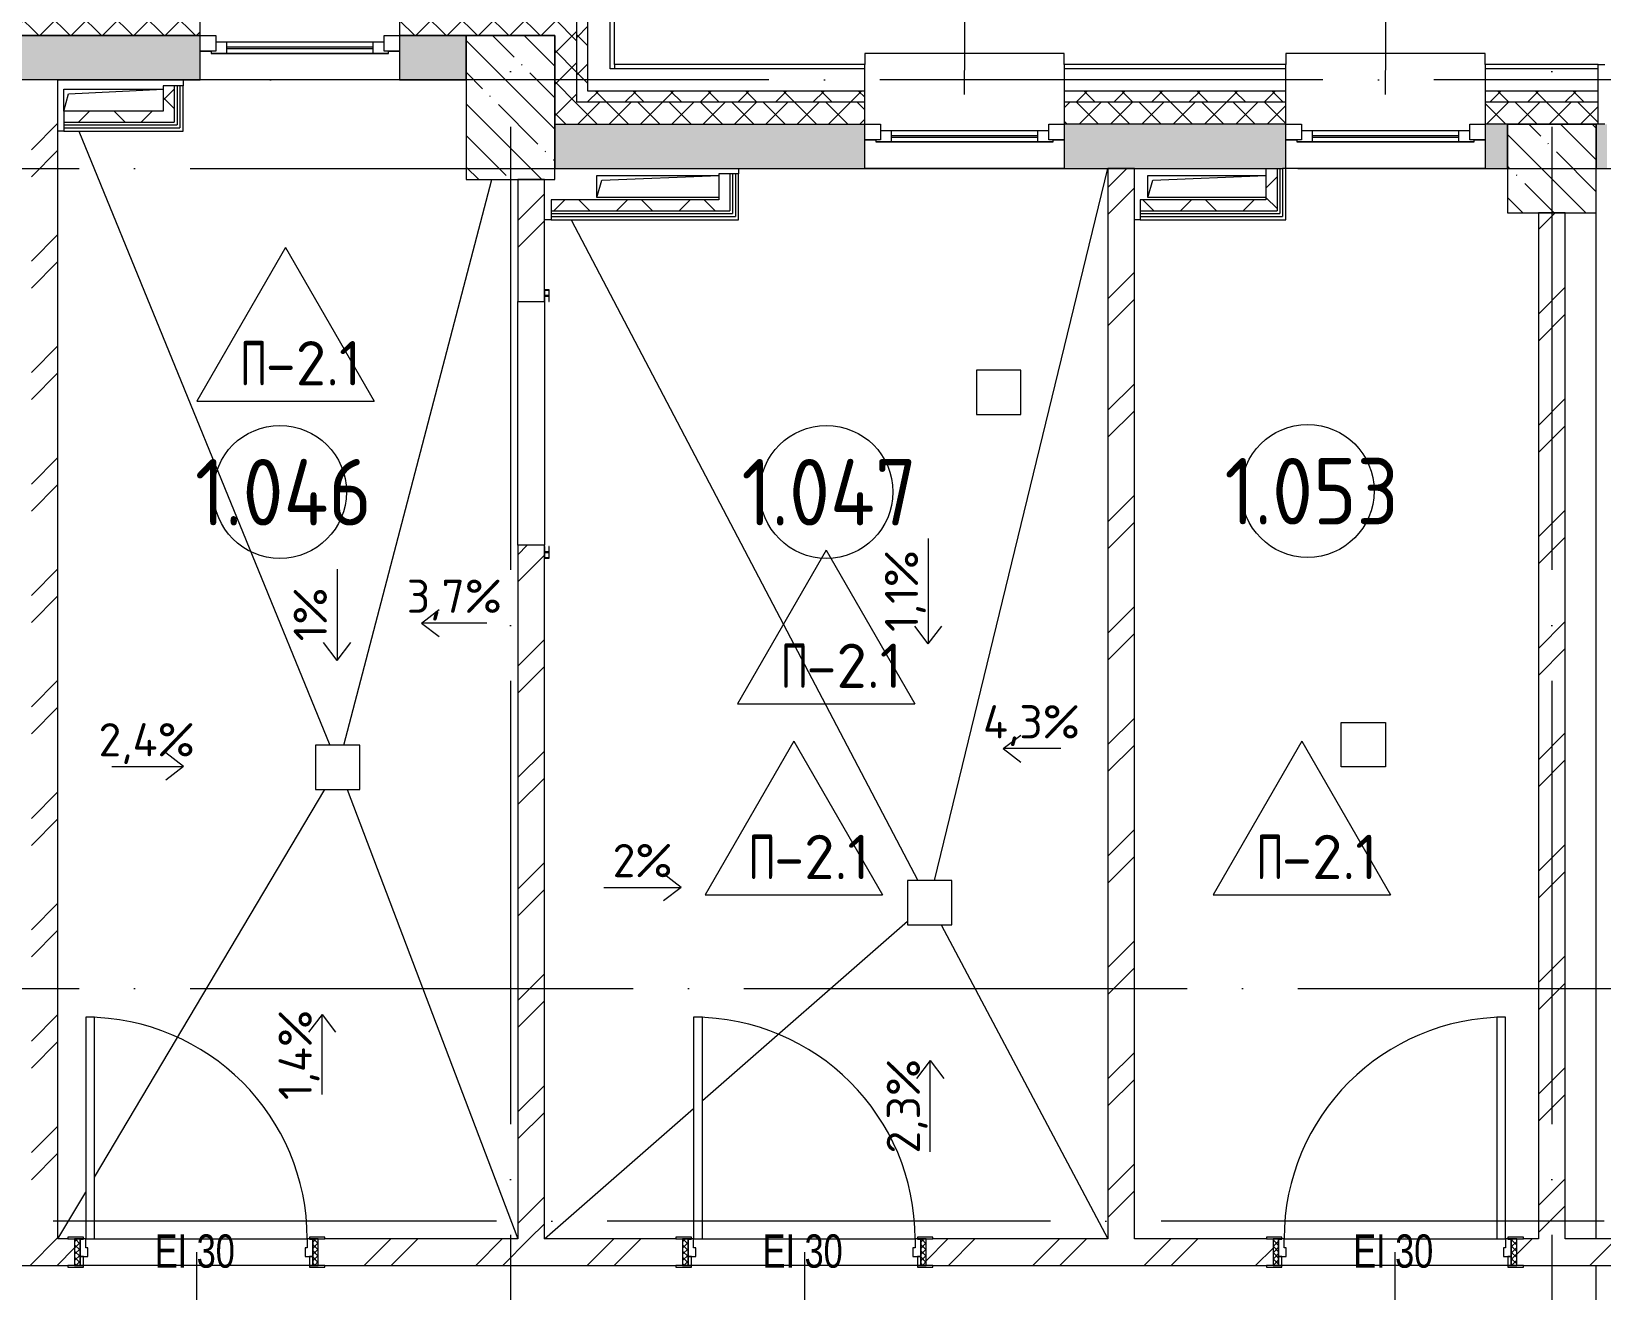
# Model space of a CAD drawing. Header units: millimetres. Extents: x -68946 to 690821, y -552984 to 293768.
# Drawn here: x 119026 to 126113, y 53312 to 58994 of the extents above; entities that cross this region are included whole.
import ezdxf

# ---------------------------------------------------------------- set-up
doc = ezdxf.new("R2010")
doc.units = ezdxf.units.MM
doc.linetypes.add('ADSK_Линия сетки', pattern=[2500, 2000, -250, 0, -250])
doc.linetypes.add('ADSK_Невидимые', pattern=[500, 300, -200])
for name, color, linetype, lineweight in [('A-AREA-____-IDEN', 250, 'Continuous', 9), ('A-DETL-____-HDLN', 250, 'ADSK_Невидимые', 9), ('A-DETL-GENF-OTLN', 250, 'Continuous', 5), ('A-DOOR-____-IDEN', 250, 'Continuous', 9), ('A-DOOR-____-MCUT', 250, 'Continuous', 5), ('A-DOOR-____-OTLN', 250, 'Continuous', 5), ('A-DOOR-FRAM-MCUT', 250, 'Continuous', 5), ('A-DOOR-FRAM-OTLN', 250, 'Continuous', 5), ('A-FLOR-____-IDEN', 250, 'Continuous', 9), ('A-FLOR-____-OTLN', 250, 'Continuous', 9), ('A-GENM-____-MCUT', 250, 'Continuous', 25), ('A-GENM-____-OTLN', 250, 'Continuous', 9), ('A-GLAZ-____-IDEN', 250, 'Continuous', 9), ('A-GLAZ-____-MCUT', 250, 'Continuous', 9), ('A-GLAZ-____-OTLN', 250, 'Continuous', 5), ('A-WALL-____-MCUT', 250, 'Continuous', 13), ('A-WALL-____-OTLN', 250, 'Continuous', 9), ('A-WALL-____-PATT', 250, 'Continuous', 13), ('A-WALL-FNSH-MCUT', 250, 'Continuous', 13), ('G-____-____-DIMS', 250, 'Continuous', 9), ('I-WALL-____-OTLN', 250, 'Continuous', 9), ('S-COLS-____-MCUT', 250, 'Continuous', 25), ('S-COLS-____-OTLN', 250, 'Continuous', 9), ('S-GRID-____-OTLN', 250, 'Continuous', 9)]:
    doc.layers.add(name, color=color, linetype=linetype, lineweight=lineweight)
doc.styles.add('Arial Narrow', font='ARIALN.TTF', dxfattribs={"width": 0.9, "height": 150})
doc.styles.add('ISOCPEUR_1', font='isocpeur.ttf', dxfattribs={"width": 0.9, "height": 250})
doc.styles.add('ISOCPEUR_2', font='isocpeur.ttf', dxfattribs={"height": 160})
doc.styles.add('ISOCPEUR_3', font='isocpeur.ttf', dxfattribs={"height": 250})
pattern_1 = [(45, (12287.9, -0.0006), (-251.4472, 251.4472), []), (45, (12287.9, 381), (-251.4472, 251.4472), [])]
pattern_2 = [(135, (1751.41, 124.685), (-14.14214, -14.14214), []), (225, (1751.41, 124.685), (14.14214, -14.14214), [])]
pattern_3 = [(45, (-371.384, 124.685), (-14.1421, 14.1421), []), (135, (-371.384, 124.685), (-14.1421, -14.1421), [])]
pattern_4 = [(50, (12287.9, -0.0006), (364.3679, -31.8783), [38.1, -419.1]), (355, (12287.9, -0.0006), (-70.4859, 382.1133), [30.48, -335.28]), (100.451, (12318.28, -2.66), (293.885, 350.2334), [32.38, -356.18]), (46.184, (12287.9, 101.6), (542.1585, -84.0858), [57.15, -628.65]), (96.636, (12333.1, 94.6), (474.805, 494.8554), [48.57, -534.27]), (351.184, (12287.9, 101.6), (474.8102, 494.85), [45.72, -502.92]), (21, (12338.7, 76.2), (303.2285, -204.53046), [38.1, -419.1]), (326, (12338.7, 76.2), (123.6039, 368.376), [30.48, -335.28]), (71.451, (12364, 59.16), (426.8341, 163.8427), [32.38, -356.18]), (37.5, (12287.91, -0.0006), (6.17665, 169.11015), [16.764, -314.452, 16.764, -323.596, -336.55]), (37.5, (12287.91, -0.0006), (6.17665, 169.11015), [-671.576, 16.764, -319.786]), (7.5, (12287.91, -0.0006), (133.63888, 200.3615), [16.764, -177.292, 16.764, -306.832, -128.27]), (7.5, (12287.91, -0.0006), (133.63888, 200.3615), [-517.652, 16.764, -111.506]), (327.5, (12174.63, -0.0006), (271.18182, -11.45836), [16.764, -110.236, 16.764, -379.476, -525.78]), (327.5, (12174.63, -0.0006), (271.18182, -11.45836), [-523.24, 16.764, -509.016]), (317.5, (12123.83, -0.0006), (296.2585, 50.85285), [16.764, -148.336, 16.764, -246.38, -373.38]), (317.5, (12123.83, -0.0006), (296.2585, 50.85285), [-428.244, 16.764, -356.616])]
pattern_5 = [(135, (12287.91, -0.0006), (-84.85281, -84.85281), []), (225, (12287.91, -0.0006), (84.85281, -84.85281), [])]
pattern_6 = [(45, (12287.91, -0.0006), (-70.71068, 70.71068), []), (135, (12287.91, -0.0006), (-70.71068, -70.71068), [])]
pattern_7 = [(135, (12287.91, -0.0006), (-142.5612, -142.5612), []), (135, (12430.48, -0.0006), (-142.5612, -142.5612), [252.016, -50.403, 3.353, -47.05])]
pattern_8 = [(45, (12287.91, -0.0006), (-141.42136, 141.42136), []), (135, (12287.91, -0.0006), (-141.42136, -141.42136), [])]

# ---------------------------------------------------------------- blocks, each defined once
blk = doc.blocks.new('Дверь_СКБ_1Ст_Внутренняя - Д-21п_1100x2100h_Пищеблок_Производственная часть-41873808-АР1_Маркировочный план 1 этажа С2и3')
at = {"layer": 'A-DOOR-____-OTLN'}
h = blk.add_hatch(dxfattribs=at)
h.set_pattern_fill('FP_12', color=256, style=0, pattern_type=2)
h.set_pattern_definition(pattern_2)
h.paths.add_polyline_path([(562.5, -60), (562.5, 60), (537.5, 60), (537.5, -60)])
at = {"layer": 'A-DOOR-FRAM-OTLN'}
h = blk.add_hatch(dxfattribs=at)
h.set_pattern_fill('FP_13', color=256, style=0, pattern_type=2)
h.set_pattern_definition(pattern_3)
h.paths.add_polyline_path([(-512.5, -60), (-512.5, 60), (-537.5, 60), (-537.5, -60)])
at = {"layer": 'A-DOOR-____-MCUT'}
for p, q in [((-487.5, 1060), (-487.5, 60)), ((-447.5, 1060), (-487.5, 1060)), ((-447.5, 60), (-447.5, 1060)), ((-487.5, 60), (-447.5, 60))]:
    blk.add_line(p, q, dxfattribs=at)
at = {"layer": 'A-DOOR-____-OTLN'}
blk.add_arc((-487.5, 60), 1000, 360, 90, dxfattribs=at)
at = {"layer": 'A-DOOR-FRAM-MCUT'}
for p, q in [((-497.5, 68), (-567.5, 68)), ((-567.5, 68), (-567.5, 60)), ((-567.5, 60), (-497.5, 60)), ((-512.5, 60), (-537.5, 60)), ((-537.5, 60), (-537.5, -60)), ((-487.5, 60), (-512.5, 60)), ((-512.5, 60), (-512.5, -20)), ((-512.5, -60), (-512.5, 60)), ((-497.5, 60), (-512.5, 60)), ((-512.5, 60), (-512.5, 59)), ((-512.5, 59), (-497.5, 59)), ((-497.5, 60), (-497.5, 68)), ((-497.5, 59), (-497.5, 60)), ((-487.5, 20), (-487.5, 60)), ((-477.5, 20), (-487.5, 20)), ((-477.5, -20), (-477.5, 20)), ((512.5, 20), (502.5, 20)), ((502.5, 20), (502.5, -20)), ((512.5, 60), (512.5, 20)), ((537.5, 60), (512.5, 60)), ((592.5, 68), (522.5, 68)), ((522.5, 68), (522.5, 60)), ((537.5, 60), (522.5, 60)), ((522.5, 60), (522.5, 59)), ((522.5, 60), (592.5, 60)), ((522.5, 59), (537.5, 59)), ((537.5, -20), (537.5, 60)), ((562.5, 60), (537.5, 60)), ((537.5, 60), (537.5, -60)), ((537.5, 59), (537.5, 60)), ((562.5, -60), (562.5, 60)), ((592.5, 60), (592.5, 68)), ((-497.5, -60), (-567.5, -60)), ((-567.5, -60), (-567.5, -68)), ((-567.5, -68), (-497.5, -68)), ((-537.5, -60), (-512.5, -60)), ((-512.5, -20), (-477.5, -20)), ((-497.5, -20), (-512.5, -20)), ((-512.5, -20), (-512.5, -60)), ((-512.5, -60), (-497.5, -60)), ((-497.5, -60), (-497.5, -20)), ((-497.5, -68), (-497.5, -60)), ((502.5, -20), (537.5, -20)), ((537.5, -20), (522.5, -20)), ((522.5, -20), (522.5, -60)), ((522.5, -60), (537.5, -60)), ((592.5, -60), (522.5, -60)), ((522.5, -60), (522.5, -68)), ((522.5, -68), (592.5, -68)), ((537.5, -60), (537.5, -20)), ((537.5, -60), (562.5, -60)), ((592.5, -68), (592.5, -60))]:
    blk.add_line(p, q, dxfattribs=at)
blk = doc.blocks.new('Дверь_СКБ_1Ст_Внутренняя - Д-21л_1100x2100h_Пищеблок_Производственная часть-41855164-АР1_Маркировочный план 1 этажа С2и3')
at = {"layer": 'A-DOOR-____-OTLN'}
h = blk.add_hatch(dxfattribs=at)
h.set_pattern_fill('FP_12', color=256, style=0, pattern_type=2)
h.set_pattern_definition(pattern_2)
h.paths.add_polyline_path([(562.5, -60), (562.5, 60), (537.5, 60), (537.5, -60)])
at = {"layer": 'A-DOOR-FRAM-OTLN'}
h = blk.add_hatch(dxfattribs=at)
h.set_pattern_fill('FP_13', color=256, style=0, pattern_type=2)
h.set_pattern_definition(pattern_3)
h.paths.add_polyline_path([(-512.5, -60), (-512.5, 60), (-537.5, 60), (-537.5, -60)])
at = {"layer": 'A-DOOR-____-MCUT'}
for p, q in [((512.5, 1060), (472.5, 1060)), ((472.5, 1060), (472.5, 60)), ((512.5, 60), (512.5, 1060)), ((472.5, 60), (512.5, 60))]:
    blk.add_line(p, q, dxfattribs=at)
at = {"layer": 'A-DOOR-____-OTLN'}
blk.add_arc((512.5, 60), 1000, 90, 180, dxfattribs=at)
at = {"layer": 'A-DOOR-FRAM-MCUT'}
for p, q in [((-497.5, 68), (-567.5, 68)), ((-567.5, 68), (-567.5, 60)), ((-567.5, 60), (-497.5, 60)), ((-512.5, 60), (-537.5, 60)), ((-537.5, 60), (-537.5, -60)), ((-487.5, 60), (-512.5, 60)), ((-512.5, 60), (-512.5, -20)), ((-512.5, -60), (-512.5, 60)), ((-497.5, 60), (-512.5, 60)), ((-512.5, 60), (-512.5, 59)), ((-512.5, 59), (-497.5, 59)), ((-497.5, 60), (-497.5, 68)), ((-497.5, 59), (-497.5, 60)), ((-487.5, 20), (-487.5, 60)), ((-477.5, 20), (-487.5, 20)), ((-477.5, -20), (-477.5, 20)), ((512.5, 20), (502.5, 20)), ((502.5, 20), (502.5, -20)), ((512.5, 60), (512.5, 20)), ((537.5, 60), (512.5, 60)), ((592.5, 68), (522.5, 68)), ((522.5, 68), (522.5, 60)), ((537.5, 60), (522.5, 60)), ((522.5, 60), (522.5, 59)), ((522.5, 60), (592.5, 60)), ((522.5, 59), (537.5, 59)), ((537.5, -20), (537.5, 60)), ((562.5, 60), (537.5, 60)), ((537.5, 60), (537.5, -60)), ((537.5, 59), (537.5, 60)), ((562.5, -60), (562.5, 60)), ((592.5, 60), (592.5, 68)), ((-497.5, -60), (-567.5, -60)), ((-567.5, -60), (-567.5, -68)), ((-567.5, -68), (-497.5, -68)), ((-537.5, -60), (-512.5, -60)), ((-512.5, -20), (-477.5, -20)), ((-497.5, -20), (-512.5, -20)), ((-512.5, -20), (-512.5, -60)), ((-512.5, -60), (-497.5, -60)), ((-497.5, -60), (-497.5, -20)), ((-497.5, -68), (-497.5, -60)), ((502.5, -20), (537.5, -20)), ((537.5, -20), (522.5, -20)), ((522.5, -20), (522.5, -60)), ((522.5, -60), (537.5, -60)), ((592.5, -60), (522.5, -60)), ((522.5, -60), (522.5, -68)), ((522.5, -68), (592.5, -68)), ((537.5, -60), (537.5, -20)), ((537.5, -60), (562.5, -60)), ((592.5, -68), (592.5, -60))]:
    blk.add_line(p, q, dxfattribs=at)
blk = doc.blocks.new('Окно_СКБ_1Ст1 - 120_Окно_СКБ_1Ст_900_ОК6Л-29019250-АР1_Маркировочный план 1 этажа С2и3')
at = {"layer": 'A-GLAZ-____-MCUT'}
for p, q in [((-450, -195), (-450, -125)), ((-450, -125), (-380, -125)), ((-380, -125), (-380, -195)), ((380, -195), (380, -125)), ((380, -125), (450, -125)), ((450, -125), (450, -195)), ((-380, -195), (-450, -195)), ((-380, -195), (-400, -195)), ((-400, -195), (-400, -205)), ((-400, -205), (400, -205)), ((400, -205), (-400, -205)), ((380, -155), (-380, -155)), ((-380, -155), (-380, -195)), ((-330, -205), (-330, -155)), ((330, -205), (330, -155)), ((380, -195), (380, -155)), ((450, -195), (380, -195)), ((400, -195), (380, -195)), ((400, -205), (400, -195))]:
    blk.add_line(p, q, dxfattribs=at)
at = {"layer": 'A-GLAZ-____-MCUT', "lineweight": 5}
for p, q in [((-330, -175), (330, -175)), ((330, -185), (-330, -185))]:
    blk.add_line(p, q, dxfattribs=at)
at = {"layer": 'A-GLAZ-____-OTLN'}
for p, q in [((-450, -195), (-400, -195)), ((400, -195), (450, -195))]:
    blk.add_line(p, q, dxfattribs=at)
blk = doc.blocks.new('WNW_Отлив1 - Отлив_металлический 2-28596055-АР1_Маркировочный план 1 этажа С2и3')
at = {"layer": 'A-GLAZ-____-OTLN'}
for p, q in [((450, 320), (-450, 320)), ((-450, 320), (-450, 270)), ((450, 270), (450, 320))]:
    blk.add_line(p, q, dxfattribs=at)
blk = doc.blocks.new('Окно_СКБ_1Ст1 - 120_Окно_СКБ_1Ст_900_ОК6Л-29019242-АР1_Маркировочный план 1 этажа С2и3')
at = {"layer": 'A-GLAZ-____-MCUT'}
for p, q in [((-450, -195), (-450, -125)), ((-450, -125), (-380, -125)), ((-380, -125), (-380, -195)), ((380, -195), (380, -125)), ((380, -125), (450, -125)), ((450, -125), (450, -195)), ((-380, -195), (-450, -195)), ((-380, -195), (-400, -195)), ((-400, -195), (-400, -205)), ((-400, -205), (400, -205)), ((400, -205), (-400, -205)), ((380, -155), (-380, -155)), ((-380, -155), (-380, -195)), ((-330, -205), (-330, -155)), ((330, -205), (330, -155)), ((380, -195), (380, -155)), ((450, -195), (380, -195)), ((400, -195), (380, -195)), ((400, -205), (400, -195))]:
    blk.add_line(p, q, dxfattribs=at)
at = {"layer": 'A-GLAZ-____-MCUT', "lineweight": 5}
for p, q in [((-330, -175), (330, -175)), ((330, -185), (-330, -185))]:
    blk.add_line(p, q, dxfattribs=at)
at = {"layer": 'A-GLAZ-____-OTLN'}
for p, q in [((-450, -195), (-400, -195)), ((400, -195), (450, -195))]:
    blk.add_line(p, q, dxfattribs=at)
blk = doc.blocks.new('_Wn_-As_OpeningMEP_floor__Rectangular - _Wn_-As_OpeningMEP_floor__Rectangular-35348418-АР1_Маркировочный план 1 этажа С2и3')
at = {"layer": 'A-DETL-GENF-OTLN', "lineweight": 5}
for p, q in [((-224.1, 0.7), (-203, 78.7)), ((-203, 78.7), (224.3, 100))]:
    blk.add_line(p, q, dxfattribs=at)
blk = doc.blocks.new('_Wn_-As_OpeningMEP_floor__Rectangular - _Wn_-As_OpeningMEP_floor__Rectangular-35348594-АР1_Маркировочный план 1 этажа С2и3')
at = {"layer": 'A-DETL-GENF-OTLN', "lineweight": 5}
for p, q in [((-275, 0), (-253.1, 78.1)), ((-253.1, 78.1), (275, 100))]:
    blk.add_line(p, q, dxfattribs=at)
blk = doc.blocks.new('_Wn_-As_OpeningMEP_floor__Rectangular - _Wn_-As_OpeningMEP_floor__Rectangular-V92-АР1_Маркировочный план 1 этажа С2и3')
at = {"layer": 'A-DETL-GENF-OTLN', "lineweight": 5}
for p, q in [((-275, 0), (-253.1, 78.1)), ((-253.1, 78.1), (257.5, 99.3))]:
    blk.add_line(p, q, dxfattribs=at)
blk = doc.blocks.new('ALT_Roller_Shutter_9mm - AER44m_S _Security_-43211332-АР1_Маркировочный план 1 этажа С2и3')
at = {"layer": 'A-GENM-____-MCUT', "lineweight": 5}
for p, q in [((-427.5, 82), (-480.5, 82)), ((-480.5, 82), (-480.5, 60)), ((-478.5, 62), (-478.5, 80)), ((-478.5, 80), (-454.5, 80)), ((-454.5, 80), (-454.5, 62)), ((-452.5, 62), (-452.5, 80)), ((-452.5, 80), (-427.5, 80)), ((-427.5, 80), (-427.5, 82)), ((730.5, 82), (677.5, 82)), ((677.5, 82), (677.5, 80)), ((677.5, 80), (702.5, 80)), ((702.5, 80), (702.5, 62)), ((704.5, 62), (704.5, 80)), ((704.5, 80), (728.5, 80)), ((728.5, 80), (728.5, 62)), ((730.5, 60), (730.5, 82)), ((-480.5, 60), (-427.5, 60)), ((-454.5, 62), (-478.5, 62)), ((-427.5, 62), (-452.5, 62)), ((-427.5, 60), (-427.5, 62)), ((702.5, 62), (677.5, 62)), ((677.5, 62), (677.5, 60)), ((677.5, 60), (730.5, 60)), ((728.5, 62), (704.5, 62))]:
    blk.add_line(p, q, dxfattribs=at)
blk = doc.blocks.new('AAR_СКБ_Марка_Помещения_мал - Номер-28977439-АР1_Маркировочный план 1 этажа С2и3')
at = {"layer": 'A-AREA-____-IDEN'}
blk.add_circle((-0.028, 0), 3, dxfattribs=at)
blk = doc.blocks.new('AAR_СКБ_Марка_Перекрытия - Марка пола-17325028-АР1_Маркировочный план 1 этажа С2и3')
at = {"layer": 'A-FLOR-____-IDEN'}
for p, q in [((0, 6.932), (-4.002, 0)), ((0, 6.932), (4.002, 0)), ((-4.002, 0), (4.002, 0))]:
    blk.add_line(p, q, dxfattribs=at)

msp = doc.modelspace()

# ---------------------------------------------------------------- hatches: boundary and pattern name
at = {"layer": 'A-WALL-____-PATT', "lineweight": 15, "true_color": 0x000000}
h = msp.add_hatch(dxfattribs=at)
h.set_pattern_fill('FP_53', color=18, style=0, pattern_type=2)
h.set_pattern_definition(pattern_5)
h.paths.add_polyline_path([(121503.6866, 58675), (121537.9597, 58675), (121537.9597, 59125), (121487.9597, 59125), (121487.9597, 58675), (121492.0191, 58675)])
h = msp.add_hatch(dxfattribs=at)
h.set_pattern_fill('FP_52', color=18, style=0, pattern_type=2)
h.set_pattern_definition(pattern_6)
h.paths.add_polyline_path([(116788.3643, 58975), (117837.9144, 58975), (117837.9144, 59075), (116788.3643, 59075)])
h.paths.add_polyline_path([(120987.8919, 58975), (121387.9597, 58975.0339), (121387.8919, 59075), (120687.9964, 59075), (120687.9964, 58975), (120808.5414, 58975)])
h.paths.add_polyline_path([(111239.8528, 58975), (111988.3643, 58975), (111988.3643, 59075), (110938.1391, 59075), (110938.3643, 58975), (111237.8919, 58975)])
h.paths.add_polyline_path([(89887.9138, 58975), (94438.1391, 58975), (94438.1391, 59075), (89887.9138, 59075), (89887.9138, 58976.591)])
h.paths.add_polyline_path([(119441.5859, 58975), (119787.9964, 58975), (119787.9964, 59075), (118737.9144, 59075), (118737.9144, 58975), (119145.9964, 58975)])
h.paths.add_polyline_path([(115888.3643, 58975), (115888.3643, 59075), (114838.3643, 59075), (114838.3643, 58975), (115340.7193, 58975)])
h.paths.add_polyline_path([(113582.3109, 58975), (113938.3643, 58975), (113938.3643, 59075), (112888.3643, 59075), (112888.3643, 58975)])
h = msp.add_hatch(dxfattribs=at)
h.set_pattern_fill('FP_52', color=18, style=0, pattern_type=2)
h.set_pattern_definition(pattern_6)
h.paths.add_polyline_path([(121387.9597, 58575), (121487.9597, 58575), (121487.9597, 59075), (121387.9597, 59075), (121387.9597, 58575.8189)])
h = msp.add_hatch(dxfattribs=at)
h.set_pattern_fill('FP_3', color=18, style=0, pattern_type=2)
h.set_pattern_definition(pattern_4)
h.paths.add_polyline_path([(111237.8919, 58775), (111237.8919, 58975), (110938.3643, 58975), (110938.3643, 58775)])
h.paths.add_polyline_path([(119710.8396, 58775), (119787.9964, 58775), (119787.9964, 58975), (118737.9144, 58975), (118737.9144, 58775), (119620.8396, 58775)])
h.paths.add_polyline_path([(120687.9964, 58775), (120987.8919, 58775), (120987.8919, 58975), (120687.9964, 58975), (120687.9964, 58877.4093)])
h.paths.add_polyline_path([(111812.8919, 58775), (111988.3643, 58775), (111988.3643, 58975), (111737.8919, 58975), (111737.8919, 58775), (111807.9138, 58775)])
h.paths.add_polyline_path([(113938.3643, 58775), (113938.3643, 58975), (112888.3643, 58975), (112888.3643, 58775), (113582.3109, 58775)])
h.paths.add_polyline_path([(115225.9964, 58775), (115888.3643, 58775), (115888.3643, 58975), (114838.3643, 58975), (114838.3643, 58775), (115107.9138, 58775)])
h.paths.add_polyline_path([(116788.3643, 58775), (117037.8919, 58775), (117037.8919, 58975), (116788.3643, 58975), (116788.3643, 58785.9221)])
h.paths.add_polyline_path([(117537.8919, 58775), (117837.9144, 58775), (117837.9144, 58975), (117537.8919, 58975), (117537.8919, 58816.5669)])
h = msp.add_hatch(dxfattribs=at)
h.set_pattern_fill('FP_4', color=18, style=0, pattern_type=2)
h.set_pattern_definition(pattern_1)
h.paths.add_polyline_path([(119025.9964, 53545), (119145.9964, 53545), (119145.9964, 58775), (119025.9964, 58775), (119025.9964, 54704.1186)])
h = msp.add_hatch(dxfattribs=at)
h.set_pattern_fill('FP_83', color=18, style=0, pattern_type=2)
h.set_pattern_definition(pattern_8)
h.paths.add_polyline_path([(119620.8396, 58584.4337), (119670.8396, 58584.4337), (119670.8396, 58749), (119620.8396, 58749), (119620.8396, 58610.9323)])
h = msp.add_hatch(dxfattribs=at)
h.set_pattern_fill('FP_53', color=18, style=0, pattern_type=2)
h.set_pattern_definition(pattern_5)
h.paths.add_polyline_path([(125687.8919, 58675), (126097.8919, 58675), (126097.8919, 58725), (125587.9138, 58725), (125587.9138, 58675)])
h.paths.add_polyline_path([(124453.4726, 58675), (124687.9138, 58675), (124687.9138, 58725), (123687.9138, 58725), (123687.9138, 58675)])
h.paths.add_polyline_path([(121657.9597, 58675), (122787.9138, 58675), (122787.9138, 58725), (121537.9597, 58725), (121537.9597, 58675), (121637.9597, 58675)])
h = msp.add_hatch(dxfattribs=at)
h.set_pattern_fill('FP_83', color=18, style=0, pattern_type=2)
h.set_pattern_definition(pattern_8)
h.paths.add_polyline_path([(119240.2165, 58584.4337), (119620.8396, 58584.4337), (119620.8396, 58634.4337), (119171.9964, 58633.75), (119172.3109, 58584.4337), (119224.8043, 58584.4337)])
h = msp.add_hatch(dxfattribs=at)
h.set_pattern_fill('FP_52', color=18, style=0, pattern_type=2)
h.set_pattern_definition(pattern_6)
h.paths.add_polyline_path([(123884.6878, 58575), (124687.9138, 58575), (124687.9138, 58675), (123687.9138, 58675), (123687.9138, 58575)])
h.paths.add_polyline_path([(121657.9597, 58575), (122787.9138, 58575), (122787.9138, 58675), (121487.9597, 58675), (121487.9597, 58575), (121637.9597, 58575)])
h.paths.add_polyline_path([(125587.9138, 58575), (126097.8919, 58575), (126097.8919, 58675), (125587.9138, 58675), (125587.9138, 58606.0127)])
h = msp.add_hatch(dxfattribs=at)
h.set_pattern_fill('FP_3', color=18, style=0, pattern_type=2)
h.set_pattern_definition(pattern_4)
h.paths.add_polyline_path([(122175.4969, 58375), (122787.9138, 58375), (122787.9138, 58575), (121387.9597, 58575), (121387.9597, 58375), (122128.1307, 58375)])
h.paths.add_polyline_path([(129561.6633, 58375), (129887.8919, 58375), (129887.8919, 58575), (129537.9138, 58575), (129537.9138, 58375)])
h.paths.add_polyline_path([(128637.9138, 58375), (128637.9138, 58575), (127637.9138, 58575), (127637.9138, 58375), (128501.4527, 58375)])
h.paths.add_polyline_path([(123713.7511, 58375), (124687.9138, 58375), (124687.9138, 58575), (123687.9138, 58575), (123687.9138, 58375)])
h.paths.add_polyline_path([(126737.9138, 58375), (126737.9138, 58575), (126537.8919, 58574.9994), (126537.8919, 58375)])
h.paths.add_polyline_path([(126087.8919, 58375), (126137.8919, 58375), (126137.892, 58574.9994), (126087.8919, 58574.9994)])
h.paths.add_polyline_path([(125687.8919, 58375), (125687.8895, 58574.9994), (125587.9138, 58575), (125587.9138, 58375), (125592.8856, 58375)])
h = msp.add_hatch(dxfattribs=at)
h.set_pattern_fill('FP_4', color=18, style=0, pattern_type=2)
h.set_pattern_definition(pattern_1)
h.paths.add_polyline_path([(123884.6878, 53545), (124004.6878, 53545), (124004.6878, 58375), (123884.6878, 58375), (123884.6878, 53980.129)])
h = msp.add_hatch(dxfattribs=at)
h.set_pattern_fill('FP_83', color=18, style=0, pattern_type=2)
h.set_pattern_definition(pattern_8)
h.paths.add_polyline_path([(124623.555, 58184.4337), (124647.9138, 58184.4337), (124647.9138, 58375), (124597.9138, 58375), (124597.9138, 58184.4337)])
h = msp.add_hatch(dxfattribs=at)
h.set_pattern_fill('FP_4', color=18, style=0, pattern_type=2)
h.set_pattern_definition(pattern_1)
h.paths.add_polyline_path([(121221.3407, 53545), (121341.3407, 53545), (121341.3407, 56675), (121221.3407, 56675), (121221.3407, 54516.6424)])
h.paths.add_polyline_path([(121221.3407, 57775), (121341.3407, 57775), (121341.3407, 58325), (121221.3407, 58325), (121221.3407, 58122.5806)])
h = msp.add_hatch(dxfattribs=at)
h.set_pattern_fill('FP_83', color=18, style=0, pattern_type=2)
h.set_pattern_definition(pattern_8)
h.paths.add_polyline_path([(121492.0191, 58184.4337), (122128.1307, 58184.4337), (122128.1307, 58234.4337), (121371.8407, 58234.4337), (121371.8407, 58184.4337), (121462.2848, 58184.4337)])
h = msp.add_hatch(dxfattribs=at)
h.set_pattern_fill('FP_83', color=18, style=0, pattern_type=2)
h.set_pattern_definition(pattern_8)
h.paths.add_polyline_path([(124567.669, 58184.4337), (124597.9138, 58184.4337), (124597.9138, 58234.4337), (124030.6878, 58234.4337), (124030.6878, 58184.4337), (124546.561, 58184.4337)])
h = msp.add_hatch(dxfattribs=at)
h.set_pattern_fill('FP_4', color=18, style=0, pattern_type=2)
h.set_pattern_definition(pattern_1)
h.paths.add_polyline_path([(125947.9144, 53545), (125947.1511, 58174.9994), (125827.9144, 58174.9994), (125827.9144, 53545)])
h = msp.add_hatch(dxfattribs=at)
h.set_pattern_fill('FP_4', color=18, style=0, pattern_type=2)
h.set_pattern_definition(pattern_1)
h.paths.add_polyline_path([(123132.4448, 53425), (124629.9144, 53425), (124629.9144, 53545), (123064.6333, 53545), (123064.6333, 53425), (123094.6333, 53425)])
h.paths.add_polyline_path([(114753.3924, 53425), (116547.2934, 53425), (116547.2934, 53545), (114023.1438, 53545), (114023.1438, 53425), (114567.639, 53425)])
h.paths.add_polyline_path([(112923.1438, 53425), (112923.1438, 53545), (111807.8926, 53544.9832), (111807.9138, 53425), (112893.1438, 53425)])
h.paths.add_polyline_path([(117849.8362, 53425), (119220.9964, 53425), (119220.9964, 53545), (117647.2934, 53545), (117647.2934, 53425), (117787.8193, 53425)])
h.paths.add_polyline_path([(120350.9964, 53425), (121964.6333, 53425), (121964.6333, 53545), (120320.9964, 53545), (120320.9964, 53425), (120349.7178, 53425)])
h.paths.add_polyline_path([(125759.9144, 53425), (126629.9138, 53425), (126629.9138, 53545), (125729.9144, 53545), (125729.9144, 53425)])
h.paths.add_polyline_path([(130447.9134, 53425), (130447.9134, 53545), (130162.9138, 53545), (130162.9138, 53425), (130377.2299, 53425)])
h.paths.add_polyline_path([(128377.9138, 53425), (129062.9138, 53425), (129062.9138, 53545), (127729.9138, 53545), (127729.9138, 53425), (128318.092, 53425)])
at = {"layer": 'S-COLS-____-OTLN', "lineweight": 5, "true_color": 0x000000}
h = msp.add_hatch(dxfattribs=at)
h.set_pattern_fill('FP_1', color=18, style=0, pattern_type=2)
h.set_pattern_definition(pattern_7)
h.paths.add_polyline_path([(121103.7494, 58325), (121387.8919, 58325), (121387.8919, 58975), (120987.8919, 58975), (120987.8919, 58325)])
h = msp.add_hatch(dxfattribs=at)
h.set_pattern_fill('FP_1', color=18, style=0, pattern_type=2)
h.set_pattern_definition(pattern_7)
h.paths.add_polyline_path([(125687.8919, 58174.9994), (126087.8919, 58174.9994), (126087.8917, 58574.9993), (125687.8919, 58574.9994), (125687.8919, 58375)])

# ---------------------------------------------------------------- linework, layer by layer
at = {"layer": 'A-DETL-____-HDLN', "color": 18, "true_color": 0x000000}
for p, q in [((123291.5679, 57464.7483), (123291.5679, 57264.7483)), ((123491.5679, 57464.7483), (123291.5679, 57464.7483)), ((123491.5679, 57264.7483), (123491.5679, 57464.7483)), ((123291.5679, 57264.7483), (123491.5679, 57264.7483)), ((124937.8925, 55674.9994), (124937.8925, 55874.9994)), ((124937.8925, 55874.9994), (125137.8925, 55874.9994)), ((125137.8925, 55874.9994), (125137.8925, 55674.9994)), ((125137.8925, 55674.9994), (124937.8925, 55674.9994))]:
    msp.add_line(p, q, dxfattribs=at)
at = {"layer": 'A-DOOR-____-IDEN', "color": 18, "true_color": 0x000000}
for p, q in [((119770.9964, 53485), (119770.9964, 53029.377)), ((122514.6333, 53485), (122514.6333, 53210.5331)), ((125179.9144, 53485), (125179.9144, 53210.5331))]:
    msp.add_line(p, q, dxfattribs=at)
at = {"layer": 'A-FLOR-____-OTLN', "color": 18, "lineweight": 5, "true_color": 0x000000}
for p, q in [((119710.8396, 58775), (119710.8396, 58749)), ((119172.3109, 58634.4337), (119172.3109, 58733.75)), ((119172.3109, 58733.75), (119620.8396, 58733.75)), ((119171.9964, 58544.4337), (119145.9964, 58544.4337)), ((121578.1307, 58244.4337), (121578.1307, 58344.4337)), ((121578.1307, 58344.4337), (122128.1307, 58344.4337)), ((122218.1307, 58375), (122218.1307, 58352)), ((124065.3884, 58244.4337), (124065.3884, 58344.4337)), ((124065.3884, 58344.4337), (124597.9138, 58344.4337)), ((122128.1307, 58244.4337), (121578.1307, 58244.4337)), ((124597.9138, 58244.4337), (124065.3884, 58244.4337)), ((121371.8407, 58144.4337), (121341.3407, 58144.4337)), ((124030.6878, 58144.4337), (124004.6878, 58144.4337)), ((126087.8919, 53545), (126087.8919, 58174.9994)), ((120308.2111, 55772.6027), (120308.2111, 55572.6027)), ((120508.2111, 55772.6027), (120308.2111, 55772.6027)), ((120508.2111, 55572.6027), (120508.2111, 55772.6027)), ((120308.2111, 55572.6027), (120508.2111, 55572.6027)), ((122980.5299, 55161.7149), (122980.5299, 54961.7149)), ((123180.5299, 55161.7149), (122980.5299, 55161.7149)), ((123180.5299, 54961.7149), (123180.5299, 55161.7149)), ((122980.5299, 54961.7149), (123180.5299, 54961.7149)), ((126087.8919, 51875), (126087.8919, 53425))]:
    msp.add_line(p, q, dxfattribs=at)
at = {"layer": 'A-FLOR-____-OTLN', "color": 18, "true_color": 0x000000}
for p, q in [((119240.2165, 58544.4337), (120372.9141, 55772.6027)), ((123101.8373, 55161.7149), (123884.6878, 58375)), ((120436.7724, 55772.6027), (121103.7494, 58325)), ((121462.2848, 58144.4337), (123026.8763, 55161.7149)), ((119310.9964, 53822.9335), (120349.7178, 55572.6027)), ((120451.6057, 55572.6027), (121221.3407, 53545)), ((122054.6333, 54168.9258), (122980.5299, 54978.8188)), ((123132.4448, 54961.7149), (123884.6878, 53545)), ((121341.3407, 53545), (122014.6333, 54133.9373)), ((119145.9964, 53545), (119270.9964, 53755.5557))]:
    msp.add_line(p, q, dxfattribs=at)
at = {"layer": 'A-GLAZ-____-IDEN', "color": 18, "lineweight": 15, "true_color": 0x000000}
for p, q in [((123237.9138, 58710), (123242.4156, 59741.086)), ((125137.9138, 58710), (125142.4156, 59741.086))]:
    msp.add_line(p, q, dxfattribs=at)
at = {"layer": 'A-WALL-____-MCUT', "color": 18, "lineweight": 15, "true_color": 0x000000}
for p, q in [((121637.9597, 58825), (121637.9597, 59225)), ((121537.9597, 58725), (121537.9597, 59125)), ((119787.9964, 58975), (119787.9964, 59075)), ((120687.9964, 59075), (120687.9964, 58975)), ((121487.9597, 58675), (121487.9597, 59075)), ((118737.9144, 58975), (119787.9964, 58975)), ((119787.9964, 58975), (118737.9144, 58975)), ((119787.9964, 58775), (119787.9964, 58975)), ((120687.9964, 58975), (120987.8919, 58975)), ((120687.9964, 58975), (120687.9964, 58775)), ((120987.8919, 58975), (120687.9964, 58975)), ((120987.8919, 58975), (121387.9597, 58975)), ((120987.8919, 58775), (120987.8919, 58975)), ((121387.9597, 58975), (121387.9597, 58575)), ((122787.9138, 58825), (121637.9597, 58825)), ((121657.9597, 58845), (121657.9597, 58825)), ((122787.9138, 58725), (122787.9138, 58825)), ((123687.9138, 58825), (123687.9138, 58725)), ((124687.9138, 58825), (123687.9138, 58825)), ((124687.9138, 58725), (124687.9138, 58825)), ((125587.9138, 58825), (125587.9138, 58725)), ((126097.8919, 58825), (125587.9138, 58825)), ((126097.8919, 58725), (126097.8919, 58825)), ((119145.9964, 58775), (119025.9964, 58775)), ((119145.9964, 53545), (119145.9964, 58775)), ((119145.9964, 58775), (119787.9964, 58775)), ((120687.9964, 58775), (120987.8919, 58775)), ((119670.8396, 58749), (119620.8396, 58749)), ((119620.8396, 58749), (119620.8396, 58634.4337)), ((119670.8396, 58749), (119670.8396, 58584.4337)), ((119683.3396, 58749), (119683.3396, 58571.9337)), ((119710.8396, 58749), (119695.8396, 58749)), ((119695.8396, 58749), (119695.8396, 58559.4337)), ((119710.8396, 58544.4337), (119710.8396, 58749)), ((122787.9138, 58725), (121537.9597, 58725)), ((122787.9138, 58675), (122787.9138, 58725)), ((123687.9138, 58725), (123687.9138, 58675)), ((124687.9138, 58725), (123687.9138, 58725)), ((124687.9138, 58675), (124687.9138, 58725)), ((125587.9138, 58725), (125587.9138, 58675)), ((126097.8919, 58725), (125587.9138, 58725)), ((126097.8919, 58675), (126097.8919, 58725)), ((119620.8396, 58634.4337), (119171.9964, 58634.4337)), ((119171.9964, 58634.4337), (119171.9964, 58584.4337)), ((122787.9138, 58675), (121487.9597, 58675)), ((122787.9138, 58575), (122787.9138, 58675)), ((123687.9138, 58675), (123687.9138, 58575)), ((124687.9138, 58675), (123687.9138, 58675)), ((124687.9138, 58575), (124687.9138, 58675)), ((125587.9138, 58675), (125587.9138, 58575)), ((126097.8919, 58675), (125587.9138, 58675)), ((126097.8919, 58575), (126097.8919, 58675)), ((119171.9964, 58584.4337), (119670.8396, 58584.4337)), ((119171.9964, 58571.9337), (119683.3396, 58571.9337)), ((119171.9964, 58559.4337), (119171.9964, 58544.4337)), ((119171.9964, 58559.4337), (119695.8396, 58559.4337)), ((119171.9964, 58544.4337), (119710.8396, 58544.4337)), ((121387.9597, 58575), (121387.9597, 58375)), ((121387.9597, 58575), (122787.9138, 58575)), ((122787.9138, 58375), (122787.9138, 58575)), ((123687.9138, 58575), (123687.9138, 58375)), ((124687.9138, 58575), (123687.9138, 58575)), ((124687.9138, 58375), (124687.9138, 58575)), ((125587.9138, 58575), (125587.9138, 58375)), ((125687.8919, 58575), (125587.9138, 58575)), ((125687.8919, 58375), (125687.8919, 58575)), ((125687.8919, 58575), (126087.8919, 58575)), ((126127.8919, 58575), (126087.8919, 58575)), ((126087.8919, 58575), (126087.8919, 58375)), ((121387.9597, 58375), (122787.9138, 58375)), ((122178.1307, 58352), (122128.1307, 58352)), ((122128.1307, 58352), (122128.1307, 58234.4337)), ((122178.1307, 58352), (122178.1307, 58184.4337)), ((122190.6307, 58352), (122190.6307, 58171.9337)), ((122218.1307, 58352), (122203.1307, 58352)), ((122203.1307, 58352), (122203.1307, 58159.4337)), ((122218.1307, 58144.4337), (122218.1307, 58352)), ((123687.9138, 58375), (123884.6878, 58375)), ((123884.6878, 58375), (123884.6878, 53545)), ((124004.6878, 58375), (123884.6878, 58375)), ((124004.6878, 53545), (124004.6878, 58375)), ((124004.6878, 58375), (124672.9138, 58375)), ((124597.9138, 58375), (124597.9138, 58234.4337)), ((124647.9138, 58375), (124647.9138, 58184.4337)), ((124660.4138, 58375), (124660.4138, 58171.9337)), ((124687.9138, 58375), (124672.9138, 58375)), ((124672.9138, 58375), (124672.9138, 58159.4337)), ((124687.9138, 58144.4337), (124687.9138, 58375)), ((125587.9138, 58375), (125687.8919, 58375)), ((126087.8919, 58375), (126137.8919, 58375)), ((121221.3407, 58325), (121221.3407, 57775)), ((121341.3407, 58325), (121221.3407, 58325)), ((121341.3407, 57775), (121341.3407, 58325)), ((122128.1307, 58234.4337), (121371.8407, 58234.4337)), ((121371.8407, 58234.4337), (121371.8407, 58184.4337)), ((121371.8407, 58184.4337), (122178.1307, 58184.4337)), ((124597.9138, 58234.4337), (124030.6878, 58234.4337)), ((124030.6878, 58234.4337), (124030.6878, 58184.4337)), ((124030.6878, 58184.4337), (124647.9138, 58184.4337)), ((121371.8407, 58171.9337), (122190.6307, 58171.9337)), ((121371.8407, 58159.4337), (121371.8407, 58144.4337)), ((121371.8407, 58159.4337), (122203.1307, 58159.4337)), ((121371.8407, 58144.4337), (122218.1307, 58144.4337)), ((124030.6878, 58171.9337), (124660.4138, 58171.9337)), ((124030.6878, 58159.4337), (124030.6878, 58144.4337)), ((124030.6878, 58159.4337), (124672.9138, 58159.4337)), ((124030.6878, 58144.4337), (124687.9138, 58144.4337)), ((125827.9144, 58174.9994), (125827.9144, 53545)), ((125947.9144, 58174.9994), (125827.9144, 58174.9994)), ((125947.9144, 53545), (125947.9144, 58174.9994)), ((121221.3407, 57775), (121341.3407, 57775)), ((121221.3407, 56675), (121221.3407, 53545)), ((121341.3407, 56675), (121221.3407, 56675)), ((121341.3407, 53545), (121341.3407, 56675)), ((119190.9964, 53545), (119145.9964, 53545)), ((121221.3407, 53545), (120350.9964, 53545)), ((121934.6333, 53545), (121341.3407, 53545)), ((123884.6878, 53545), (123094.6333, 53545)), ((124599.9144, 53545), (124004.6878, 53545)), ((125827.9144, 53545), (125759.9144, 53545)), ((126599.9138, 53545), (125947.9144, 53545)), ((117677.2934, 53425), (119190.9964, 53425)), ((120350.9964, 53425), (121934.6333, 53425)), ((123094.6333, 53425), (124599.9144, 53425)), ((125759.9144, 53425), (126599.9138, 53425))]:
    msp.add_line(p, q, dxfattribs=at)
at = {"layer": 'A-WALL-____-OTLN', "color": 18, "lineweight": 5, "true_color": 0x000000}
msp.add_line((126097.8919, 58845), (126127.8919, 58845), dxfattribs=at)
at = {"layer": 'A-WALL-FNSH-MCUT', "lineweight": 15}
for p, q in [((121657.9597, 58845), (121657.9597, 59245)), ((122787.9138, 58845), (121657.9597, 58845)), ((122787.9138, 58825), (122787.9138, 58845)), ((124687.9138, 58845), (123687.9138, 58845)), ((123687.9138, 58845), (123687.9138, 58825)), ((124687.9138, 58825), (124687.9138, 58845)), ((126097.8919, 58845), (125587.9138, 58845)), ((125587.9138, 58845), (125587.9138, 58825)), ((126097.8919, 58825), (126097.8919, 58845)), ((119695.8396, 58749), (119670.8396, 58749)), ((119171.9964, 58584.4337), (119171.9964, 58559.4337)), ((122203.1307, 58352), (122178.1307, 58352)), ((121371.8407, 58184.4337), (121371.8407, 58159.4337)), ((124030.6878, 58184.4337), (124030.6878, 58159.4337))]:
    msp.add_line(p, q, dxfattribs=at)
at = {"layer": 'G-____-____-DIMS', "color": 18, "true_color": 0x000000}
for p, q in [((123073.9556, 56705.433), (123073.9556, 56230.29)), ((120405.6138, 56567.9115), (120405.6138, 56155.802)), ((120786.4923, 56324.1849), (120866.4923, 56385.571)), ((120786.4923, 56324.1849), (120866.4923, 56262.7987)), ((121080.8562, 56324.1849), (120786.4923, 56324.1849)), ((123073.9556, 56230.29), (123012.5694, 56310.29)), ((123073.9556, 56230.29), (123135.3417, 56310.29)), ((120405.6138, 56155.802), (120344.2277, 56235.802)), ((120405.6138, 56155.802), (120467, 56235.802)), ((123411.469, 55757.5566), (123491.469, 55818.9428)), ((119712.0642, 55676.5843), (119632.0642, 55737.9705)), ((123411.469, 55757.5566), (123491.469, 55696.1705)), ((123672.438, 55757.5566), (123411.469, 55757.5566)), ((119388.2639, 55676.5843), (119712.0642, 55676.5843)), ((119712.0642, 55676.5843), (119632.0642, 55615.1982)), ((121959.0651, 55131.2975), (121879.0651, 55192.6837)), ((121609.8488, 55131.2975), (121959.0651, 55131.2975)), ((121959.0651, 55131.2975), (121879.0651, 55069.9113)), ((120337.5874, 54558.0016), (120276.2013, 54478.0016)), ((120337.5874, 54558.0016), (120398.9736, 54478.0016)), ((120337.5874, 54197.4059), (120337.5874, 54558.0016)), ((123082.4185, 54349.4249), (123021.0324, 54269.4249)), ((123082.4185, 54349.4249), (123143.8047, 54269.4249)), ((123082.4185, 53937.9923), (123082.4185, 54349.4249))]:
    msp.add_line(p, q, dxfattribs=at)
at = {"layer": 'I-WALL-____-OTLN', "color": 18, "lineweight": 15, "true_color": 0x000000}
for p, q in [((120687.9964, 58775), (119787.9964, 58775)), ((123687.9138, 58375), (122787.9138, 58375)), ((125587.9138, 58375), (124687.9138, 58375)), ((121221.3407, 56675), (121221.3407, 57775)), ((121341.3407, 57775), (121341.3407, 56675)), ((119310.9964, 53545), (120270.9964, 53545)), ((122054.6333, 53545), (123014.6333, 53545)), ((124679.9144, 53545), (125639.9144, 53545)), ((120280.9964, 53425), (119260.9964, 53425)), ((123024.6333, 53425), (122004.6333, 53425)), ((125689.9144, 53425), (124669.9144, 53425))]:
    msp.add_line(p, q, dxfattribs=at)
at = {"layer": 'S-COLS-____-MCUT', "color": 18, "lineweight": 5, "true_color": 0x000000}
for p, q in [((121387.8919, 58975), (120987.8919, 58975)), ((121387.8919, 58325), (121387.8919, 58975)), ((120987.8919, 58775), (120987.8919, 58325)), ((126087.8919, 58574.9994), (125687.8919, 58574.9994)), ((125687.8919, 58375), (125687.8919, 58174.9994)), ((126087.8919, 58174.9994), (126087.8919, 58375)), ((120987.8919, 58325), (121221.3407, 58325)), ((121341.3407, 58325), (121387.8919, 58325)), ((125687.8919, 58174.9994), (125827.9144, 58174.9994)), ((125947.9144, 58174.9994), (126087.8919, 58174.9994))]:
    msp.add_line(p, q, dxfattribs=at)
at = {"layer": 'S-COLS-____-OTLN', "color": 18, "lineweight": 5, "true_color": 0x000000}
for p, q in [((120987.8919, 58975), (120987.8919, 58775)), ((125687.8919, 58574.9994), (125687.8919, 58375)), ((126087.8919, 58375), (126087.8919, 58574.9994)), ((121221.3407, 58325), (121341.3407, 58325)), ((125827.9144, 58174.9994), (125947.9144, 58174.9994))]:
    msp.add_line(p, q, dxfattribs=at)
at = {"layer": 'S-GRID-____-OTLN', "color": 18, "linetype": 'ADSK_Линия сетки', "true_color": 0x000000}
for p, q in [((121187.9138, 61063.6538), (121187.9138, -2919.5356)), ((125887.9138, 61063.6538), (125887.9138, -1649.5356)), ((167356.8279, 58775), (111607.9138, 58775)), ((77240.3519, 58375), (168626.8279, 58375)), ((77240.3519, 54675), (168626.8279, 54675)), ((168626.8279, 53625), (111607.9138, 53625))]:
    msp.add_line(p, q, dxfattribs=at)

# ---------------------------------------------------------------- block references
at = {"layer": 'A-AREA-____-IDEN', "color": 18, "true_color": 0x000000, "xscale": 99.99999999999993, "yscale": 99.99999999999993, "zscale": 99.99999999999993}
for p in [(120150.4287, 56915.8002), (122617.0535, 56915.8002), (124789.1395, 56920.3002)]:
    msp.add_blockref('AAR_СКБ_Марка_Помещения_мал - Номер-28977439-АР1_Маркировочный план 1 этажа С2и3', p, dxfattribs=at)
at = {"layer": 'A-DOOR-____-OTLN', "color": 18, "true_color": 0x000000}
for name, p in [('Дверь_СКБ_1Ст_Внутренняя - Д-21п_1100x2100h_Пищеблок_Производственная часть-41873808-АР1_Маркировочный план 1 этажа С2и3', (119758.4964, 53485)), ('Дверь_СКБ_1Ст_Внутренняя - Д-21п_1100x2100h_Пищеблок_Производственная часть-41873808-АР1_Маркировочный план 1 этажа С2и3', (122502.1333, 53485)), ('Дверь_СКБ_1Ст_Внутренняя - Д-21л_1100x2100h_Пищеблок_Производственная часть-41855164-АР1_Маркировочный план 1 этажа С2и3', (125167.4144, 53485))]:
    msp.add_blockref(name, p, dxfattribs=at)
at = {"layer": 'A-FLOR-____-IDEN', "color": 18, "true_color": 0x000000, "xscale": 99.99999999999993, "yscale": 99.99999999999993, "zscale": 99.99999999999993}
for p in [(120172.5515, 57325.2319), (122613.0142, 55960), (122467.0904, 55097.2959), (124759.2964, 55097.2959)]:
    msp.add_blockref('AAR_СКБ_Марка_Перекрытия - Марка пола-17325028-АР1_Маркировочный план 1 этажа С2и3', p, dxfattribs=at)
at = {"layer": 'A-GENM-____-OTLN', "color": 18, "lineweight": 5, "true_color": 0x000000, "rotation": 270}
msp.add_blockref('ALT_Roller_Shutter_9mm - AER44m_S _Security_-43211332-АР1_Маркировочный план 1 этажа С2и3', (121281.3407, 57347.5), dxfattribs=at)
at = {"layer": 'A-GLAZ-____-OTLN', "color": 18, "true_color": 0x000000}
for name, p in [('Окно_СКБ_1Ст1 - 120_Окно_СКБ_1Ст_900_ОК6Л-29019242-АР1_Маркировочный план 1 этажа С2и3', (120237.9964, 59100)), ('_Wn_-As_OpeningMEP_floor__Rectangular - _Wn_-As_OpeningMEP_floor__Rectangular-35348418-АР1_Маркировочный план 1 этажа С2и3', (119396.5752, 58633.75)), ('Окно_СКБ_1Ст1 - 120_Окно_СКБ_1Ст_900_ОК6Л-29019250-АР1_Маркировочный план 1 этажа С2и3', (123237.9138, 58700)), ('Окно_СКБ_1Ст1 - 120_Окно_СКБ_1Ст_900_ОК6Л-29019250-АР1_Маркировочный план 1 этажа С2и3', (125137.9138, 58700)), ('_Wn_-As_OpeningMEP_floor__Rectangular - _Wn_-As_OpeningMEP_floor__Rectangular-35348594-АР1_Маркировочный план 1 этажа С2и3', (121853.1307, 58244.4337)), ('_Wn_-As_OpeningMEP_floor__Rectangular - _Wn_-As_OpeningMEP_floor__Rectangular-V92-АР1_Маркировочный план 1 этажа С2и3', (124340.3884, 58244.4337))]:
    msp.add_blockref(name, p, dxfattribs=at)
at = {"layer": 'A-GLAZ-____-OTLN', "color": 18, "lineweight": 15, "true_color": 0x000000}
for p in [(123237.9138, 58575), (125137.9138, 58575)]:
    msp.add_blockref('WNW_Отлив1 - Отлив_металлический 2-28596055-АР1_Маркировочный план 1 этажа С2и3', p, dxfattribs=at)

# ---------------------------------------------------------------- texts
at = {"layer": 'A-AREA-____-IDEN', "color": 18, "true_color": 0x000000, "char_height": 300, "attachment_point": 1, "style": 'ISOCPEUR_1'}
for s, insert, width in [('1.046', (119764.0896, 57064.46), 628.523), ('1.047', (122230.7144, 57064.46), 628.523), ('1.053', (124410.8003, 57068.96), 609.2825)]:
    msp.add_mtext(s, dxfattribs=dict(at, insert=insert, width=width))
at = {"layer": 'A-DOOR-____-IDEN', "color": 18, "true_color": 0x000000, "char_height": 150, "width": 447.341625, "attachment_point": 1, "style": 'Arial Narrow'}
for insert in [(119582.889, 53565.1485), (122326.5259, 53565.1485), (124991.807, 53565.1485)]:
    msp.add_mtext('EI 30', dxfattribs=dict(at, insert=insert))
at = {"layer": 'A-FLOR-____-IDEN', "color": 18, "true_color": 0x000000, "char_height": 200, "attachment_point": 1, "style": 'ISOCPEUR_2'}
for s, insert, width in [('\\fISOCPEUR|b0|i0|c204|p34|;\\W.7;П', (119967.3165, 57596.6177), 140.295312), ('-2.1', (120083.0717, 57596.6177), 381.60325), ('\\fISOCPEUR|b0|i0|c204|p34|;\\W.7;П', (122407.7793, 56231.3858), 140.295312), ('-2.1', (122523.5345, 56231.3858), 381.60325), ('\\fISOCPEUR|b0|i0|c204|p34|;\\W.7;П', (122261.8554, 55368.6817), 140.295312), ('-2.1', (122377.6106, 55368.6817), 381.60325), ('\\fISOCPEUR|b0|i0|c204|p34|;\\W.7;П', (124554.0615, 55368.6817), 140.295312), ('-2.1', (124669.8167, 55368.6817), 381.60325)]:
    msp.add_mtext(s, dxfattribs=dict(at, insert=insert, width=width))
at = {"layer": 'G-____-____-DIMS', "color": 18, "true_color": 0x000000, "char_height": 150, "attachment_point": 1, "rotation": 90, "line_spacing_factor": 1.149209, "style": 'ISOCPEUR_3'}
for s, insert, width in [('1,1%', (122877.9872, 56284.1031), 441.020292), ('1%', (120209.6455, 56241.5921), 288.635232), ('1,4%', (120141.6191, 54171.5357), 494.803255), ('2,3%', (122886.4502, 53930.0707), 512.730909)]:
    msp.add_mtext(s, dxfattribs=dict(at, insert=insert, width=width))
at = {"layer": 'G-____-____-DIMS', "color": 18, "true_color": 0x000000, "char_height": 150, "attachment_point": 1, "line_spacing_factor": 1.149209, "style": 'ISOCPEUR_3'}
for s, insert, width in [('3,7%', (120720.0364, 56520.1532), 512.730909), ('4,3%', (123320.8458, 55953.525), 530.658563), ('2,4%', (119329.0563, 55872.5527), 530.658563), ('2%', (121649.2526, 55327.2659), 324.49054)]:
    msp.add_mtext(s, dxfattribs=dict(at, insert=insert, width=width))

doc.saveas('drawing.dxf')
